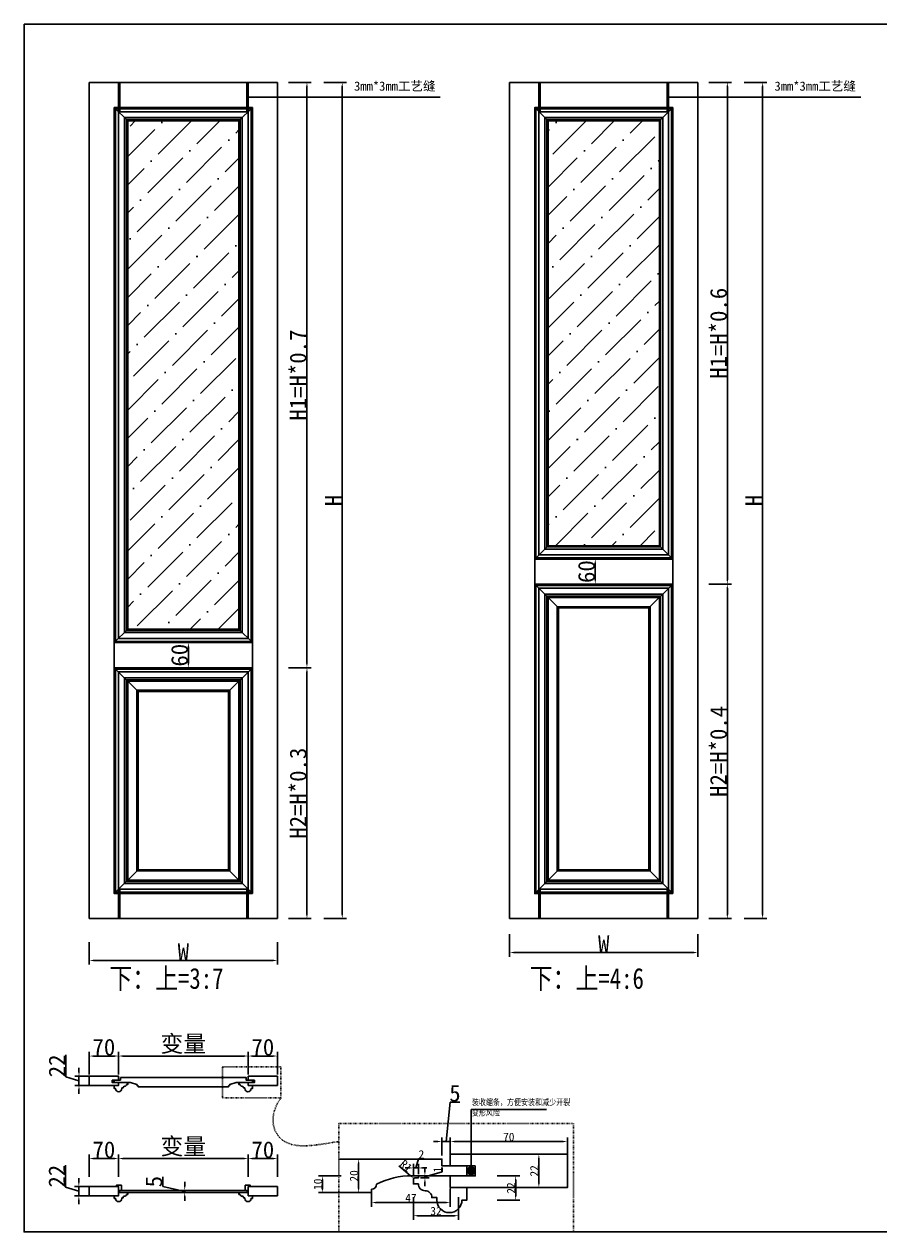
# Model space of a CAD drawing. Header units: millimetres. Extents: x 85186 to 129000, y -77269 to -36327.
# Drawn here: x 104678 to 106724, y -49112 to -46224 of the extents above; entities that cross this region are included whole.
import ezdxf

# ---------------------------------------------------------------- set-up
doc = ezdxf.new("R2010")
doc.units = ezdxf.units.MM
doc.linetypes.add('100', pattern=[30, 12, -18])
doc.styles.add('KLF-1_宋体', font='SimSun.ttf')
doc.styles.get("Standard").update_dxf_attribs({"font": 'SimSun.ttf'})
doc.styles.add('ZB_宋体', font='SimSun.ttf')
doc.styles.add('宋体', font='SimSun.ttf', dxfattribs={"width": 0.8})
doc.dimstyles.new('客来福标注小', dxfattribs={"dimscale": 20, "dimtxt": 2, "dimasz": 0.5, "dimexe": 0.5, "dimexo": 0, "dimgap": 0.05, "dimtad": 1, "dimdec": 0, "dimzin": 0, "dimdsep": 46, "dimtxsty": 'Standard', "dimcen": 0, "dimclrd": 256, "dimclre": 256, "dimclrt": 256, "dimadec": 0, "dimazin": 0, "dimtfac": 1, "dimtdec": 0, "dimtofl": 0, "dimtmove": 1, "dimatfit": 3, "dimfxl": 2.2, "dimfxlon": 1, "dimtolj": 1, "dimtzin": 0, "dimarcsym": 0})
pattern_1 = [(45, (16456.33, -76683.467), (25.25697, 92.608891), [119.0625, -23.8125, 0, -23.8125])]

# ---------------------------------------------------------------- blocks, each defined once
blk = doc.blocks.new('*D1245')
at = {"lineweight": -2, "transparency": 16777216}
for p, q in [((105394.7, -46363.2), (105448.7, -46363.2)), ((105438.7, -46373.2), (105438.7, -48353.2)), ((105394.7, -48363.2), (105448.7, -48363.2))]:
    blk.add_line(p, q, dxfattribs=at)
at = {"transparency": 16777216}
for points in [[(105437.1, -46373.2), (105440.4, -46373.2), (105438.7, -46363.2)], [(105437.1, -48353.2), (105440.4, -48353.2), (105438.7, -48363.2)]]:
    blk.add_solid(points, dxfattribs=at)
at = {"layer": 'Defpoints', "color": 0, "transparency": 16777216}
for p in [(105328.2, -46363.2), (105328.2, -48363.2), (105438.7, -48363.2)]:
    blk.add_point(p, dxfattribs=at)
at = {"transparency": 16777216, "insert": (105417.7, -47363.2), "char_height": 40, "attachment_point": 5, "rotation": 90, "style": 'ZB_宋体'}
blk.add_mtext('\\A1;H', dxfattribs=at)
blk = doc.blocks.new('*D1246')
at = {"lineweight": -2, "transparency": 16777216}
for p, q in [((105310.4, -47763.2), (105364.4, -47763.2)), ((105354.4, -47773.2), (105354.4, -48353.2)), ((105310.4, -48363.2), (105364.4, -48363.2))]:
    blk.add_line(p, q, dxfattribs=at)
at = {"transparency": 16777216}
for points in [[(105352.7, -47773.2), (105356, -47773.2), (105354.4, -47763.2)], [(105352.7, -48353.2), (105356, -48353.2), (105354.4, -48363.2)]]:
    blk.add_solid(points, dxfattribs=at)
at = {"layer": 'Defpoints', "color": 0, "transparency": 16777216}
for p in [(105223.9, -47763.2), (105283.9, -48363.2), (105354.4, -48363.2)]:
    blk.add_point(p, dxfattribs=at)
at = {"transparency": 16777216, "insert": (105333.4, -48063.2), "char_height": 40, "attachment_point": 5, "rotation": 90, "style": 'ZB_宋体'}
blk.add_mtext('\\A1;H2=H*0.3', dxfattribs=at)
blk = doc.blocks.new('*D1734')
at = {"lineweight": -2, "transparency": 16777216}
for p, q in [((105310.4, -46363.2), (105364.4, -46363.2)), ((105354.4, -47753.2), (105354.4, -46373.2)), ((105310.4, -47763.2), (105364.4, -47763.2))]:
    blk.add_line(p, q, dxfattribs=at)
at = {"transparency": 16777216}
for points in [[(105352.7, -46373.2), (105356, -46373.2), (105354.4, -46363.2)], [(105352.7, -47753.2), (105356, -47753.2), (105354.4, -47763.2)]]:
    blk.add_solid(points, dxfattribs=at)
at = {"layer": 'Defpoints', "color": 0, "transparency": 16777216}
for p in [(105223.9, -46363.2), (105354.4, -46363.2), (105223.9, -47763.2)]:
    blk.add_point(p, dxfattribs=at)
at = {"transparency": 16777216, "insert": (105333.4, -47063.2), "char_height": 40, "attachment_point": 5, "rotation": 90, "style": 'ZB_宋体'}
blk.add_mtext('\\A1;H1=H*0.7', dxfattribs=at)
blk = doc.blocks.new('*D1735')
at = {"lineweight": -2, "transparency": 16777216}
for p, q in [((104833.9, -48419.3), (104833.9, -48473.3)), ((105283.9, -48419.3), (105283.9, -48473.3)), ((104843.9, -48463.3), (105273.9, -48463.3))]:
    blk.add_line(p, q, dxfattribs=at)
at = {"transparency": 16777216}
for points in [[(104843.9, -48461.6), (104843.9, -48465), (104833.9, -48463.3)], [(105273.9, -48461.6), (105273.9, -48465), (105283.9, -48463.3)]]:
    blk.add_solid(points, dxfattribs=at)
at = {"layer": 'Defpoints', "color": 0, "transparency": 16777216}
for p in [(104833.9, -48300.9), (105283.9, -48300.9), (105283.9, -48463.3)]:
    blk.add_point(p, dxfattribs=at)
at = {"transparency": 16777216, "insert": (105058.9, -48442.3), "char_height": 40, "attachment_point": 5}
blk.add_mtext('\\A1;W', dxfattribs=at)
blk = doc.blocks.new('*D1257')
at = {"lineweight": -2, "transparency": 16777216}
for p, q in [((106399.7, -46363.2), (106453.7, -46363.2)), ((106443.7, -46373.2), (106443.7, -48353.2)), ((106399.7, -48363.2), (106453.7, -48363.2))]:
    blk.add_line(p, q, dxfattribs=at)
at = {"transparency": 16777216}
for points in [[(106442.1, -46373.2), (106445.4, -46373.2), (106443.7, -46363.2)], [(106442.1, -48353.2), (106445.4, -48353.2), (106443.7, -48363.2)]]:
    blk.add_solid(points, dxfattribs=at)
at = {"layer": 'Defpoints', "color": 0, "transparency": 16777216}
for p in [(106333.2, -46363.2), (106333.2, -48363.2), (106443.7, -48363.2)]:
    blk.add_point(p, dxfattribs=at)
at = {"transparency": 16777216, "insert": (106422.7, -47363.2), "char_height": 40, "attachment_point": 5, "rotation": 90, "style": 'ZB_宋体'}
blk.add_mtext('\\A1;H', dxfattribs=at)
blk = doc.blocks.new('*D1258')
at = {"lineweight": -2, "transparency": 16777216}
for p, q in [((106315.4, -47563.2), (106369.4, -47563.2)), ((106359.4, -47573.2), (106359.4, -48353.2)), ((106315.4, -48363.2), (106369.4, -48363.2))]:
    blk.add_line(p, q, dxfattribs=at)
at = {"transparency": 16777216}
for points in [[(106357.7, -47573.2), (106361, -47573.2), (106359.4, -47563.2)], [(106357.7, -48353.2), (106361, -48353.2), (106359.4, -48363.2)]]:
    blk.add_solid(points, dxfattribs=at)
at = {"layer": 'Defpoints', "color": 0, "transparency": 16777216}
for p in [(106228.9, -47563.2), (106288.9, -48363.2), (106359.4, -48363.2)]:
    blk.add_point(p, dxfattribs=at)
at = {"transparency": 16777216, "insert": (106338.4, -47963.2), "char_height": 40, "attachment_point": 5, "rotation": 90, "style": 'ZB_宋体'}
blk.add_mtext('\\A1;H2=H*0.4', dxfattribs=at)
blk = doc.blocks.new('*D1752')
at = {"lineweight": -2, "transparency": 16777216}
for p, q in [((106315.4, -46363.2), (106369.4, -46363.2)), ((106359.4, -47553.2), (106359.4, -46373.2)), ((106315.4, -47563.2), (106369.4, -47563.2))]:
    blk.add_line(p, q, dxfattribs=at)
at = {"transparency": 16777216}
for points in [[(106357.7, -46373.2), (106361, -46373.2), (106359.4, -46363.2)], [(106357.7, -47553.2), (106361, -47553.2), (106359.4, -47563.2)]]:
    blk.add_solid(points, dxfattribs=at)
at = {"layer": 'Defpoints', "color": 0, "transparency": 16777216}
for p in [(106228.9, -46363.2), (106359.4, -46363.2), (106228.9, -47563.2)]:
    blk.add_point(p, dxfattribs=at)
at = {"transparency": 16777216, "insert": (106338.4, -46963.2), "char_height": 40, "attachment_point": 5, "rotation": 90, "style": 'ZB_宋体'}
blk.add_mtext('\\A1;H1=H*0.6', dxfattribs=at)
blk = doc.blocks.new('*D1753')
at = {"lineweight": -2, "transparency": 16777216}
for p, q in [((105838.9, -48400.4), (105838.9, -48454.4)), ((106288.9, -48400.4), (106288.9, -48454.4)), ((105848.9, -48444.4), (106278.9, -48444.4))]:
    blk.add_line(p, q, dxfattribs=at)
at = {"transparency": 16777216}
for points in [[(105848.9, -48442.7), (105848.9, -48446.1), (105838.9, -48444.4)], [(106278.9, -48442.7), (106278.9, -48446.1), (106288.9, -48444.4)]]:
    blk.add_solid(points, dxfattribs=at)
at = {"layer": 'Defpoints', "color": 0, "transparency": 16777216}
for p in [(105838.9, -48282), (106288.9, -48282), (106288.9, -48444.4)]:
    blk.add_point(p, dxfattribs=at)
at = {"transparency": 16777216, "insert": (106063.9, -48423.4), "char_height": 40, "attachment_point": 5}
blk.add_mtext('\\A1;W', dxfattribs=at)
blk = doc.blocks.new('*D1756')
at = {"lineweight": -2, "transparency": 16777216}
for p, q in [((105114.9, -47703.2), (105060.9, -47703.2)), ((105070.9, -47753.2), (105070.9, -47713.2)), ((105114.9, -47763.2), (105060.9, -47763.2))]:
    blk.add_line(p, q, dxfattribs=at)
at = {"transparency": 16777216}
for points in [[(105069.2, -47713.2), (105072.6, -47713.2), (105070.9, -47703.2)], [(105069.2, -47753.2), (105072.6, -47753.2), (105070.9, -47763.2)]]:
    blk.add_solid(points, dxfattribs=at)
at = {"layer": 'Defpoints', "color": 0, "transparency": 16777216}
for p in [(105070.9, -47703.2), (105223.9, -47703.2), (105223.9, -47763.2)]:
    blk.add_point(p, dxfattribs=at)
at = {"transparency": 16777216, "insert": (105049.9, -47733.2), "char_height": 40, "attachment_point": 5, "rotation": 90, "style": 'ZB_宋体'}
blk.add_mtext('\\A1;60', dxfattribs=at)
blk = doc.blocks.new('*D1757')
at = {"lineweight": -2, "transparency": 16777216}
for p, q in [((106082.8, -47503.2), (106033.7, -47503.2)), ((106043.7, -47513.2), (106043.7, -47553.2)), ((106082.8, -47563.2), (106033.7, -47563.2))]:
    blk.add_line(p, q, dxfattribs=at)
at = {"transparency": 16777216}
for points in [[(106042, -47513.2), (106045.3, -47513.2), (106043.7, -47503.2)], [(106042, -47553.2), (106045.3, -47553.2), (106043.7, -47563.2)]]:
    blk.add_solid(points, dxfattribs=at)
at = {"layer": 'Defpoints', "color": 0, "transparency": 16777216}
for p in [(106082.8, -47503.2), (106043.7, -47563.2), (106082.8, -47563.2)]:
    blk.add_point(p, dxfattribs=at)
at = {"transparency": 16777216, "insert": (106022.7, -47533.2), "char_height": 40, "attachment_point": 5, "rotation": 90, "style": 'ZB_宋体'}
blk.add_mtext('\\A1;60', dxfattribs=at)
blk = doc.blocks.new('*D1796')
at = {"lineweight": -2, "transparency": 16777216}
for p, q in [((104833.9, -48736), (104833.9, -48682)), ((104843.9, -48692), (104893.9, -48692)), ((104903.9, -48736), (104903.9, -48682))]:
    blk.add_line(p, q, dxfattribs=at)
at = {"transparency": 16777216}
for points in [[(104843.9, -48690.3), (104843.9, -48693.6), (104833.9, -48692)], [(104893.9, -48690.3), (104893.9, -48693.6), (104903.9, -48692)]]:
    blk.add_solid(points, dxfattribs=at)
at = {"layer": 'Defpoints', "color": 0, "transparency": 16777216}
for p in [(104903.9, -48692), (104833.9, -48740.3), (104903.9, -48740.3)]:
    blk.add_point(p, dxfattribs=at)
at = {"transparency": 16777216, "insert": (104868.9, -48671), "char_height": 40, "attachment_point": 5, "style": 'KLF-1_宋体'}
blk.add_mtext('\\A1;70', dxfattribs=at)
blk = doc.blocks.new('*D1797')
at = {"lineweight": -2, "transparency": 16777216}
for p, q in [((104903.9, -48736), (104903.9, -48682)), ((104913.9, -48692), (105203.9, -48692)), ((105213.9, -48736), (105213.9, -48682))]:
    blk.add_line(p, q, dxfattribs=at)
at = {"transparency": 16777216}
for points in [[(104913.9, -48690.3), (104913.9, -48693.6), (104903.9, -48692)], [(105203.9, -48690.3), (105203.9, -48693.6), (105213.9, -48692)]]:
    blk.add_solid(points, dxfattribs=at)
at = {"layer": 'Defpoints', "color": 0, "transparency": 16777216}
for p in [(105213.9, -48692), (104903.9, -48740.3), (105213.9, -48740.3)]:
    blk.add_point(p, dxfattribs=at)
at = {"transparency": 16777216, "insert": (105058.9, -48664.7), "char_height": 40, "attachment_point": 5, "style": 'KLF-1_宋体'}
blk.add_mtext('\\A1;变量', dxfattribs=at)
blk = doc.blocks.new('*D1798')
at = {"lineweight": -2, "transparency": 16777216}
for p, q in [((105213.9, -48736), (105213.9, -48682)), ((105223.9, -48692), (105273.9, -48692)), ((105283.9, -48736), (105283.9, -48682))]:
    blk.add_line(p, q, dxfattribs=at)
at = {"transparency": 16777216}
for points in [[(105223.9, -48690.3), (105223.9, -48693.6), (105213.9, -48692)], [(105273.9, -48690.3), (105273.9, -48693.6), (105283.9, -48692)]]:
    blk.add_solid(points, dxfattribs=at)
at = {"layer": 'Defpoints', "color": 0, "transparency": 16777216}
for p in [(105283.9, -48692), (105213.9, -48740.3), (105283.9, -48740.3)]:
    blk.add_point(p, dxfattribs=at)
at = {"transparency": 16777216, "insert": (105248.9, -48671), "char_height": 40, "attachment_point": 5, "style": 'KLF-1_宋体'}
blk.add_mtext('\\A1;70', dxfattribs=at)
blk = doc.blocks.new('*D1799')
at = {"lineweight": -2, "transparency": 16777216}
for p, q in [((104777.9, -48741.8), (104777.9, -48689.1)), ((104809.4, -48730.3), (104809.4, -48720.3)), ((104809.4, -48751.3), (104777.9, -48741.8)), ((104850.9, -48740.3), (104799.4, -48740.3)), ((104809.4, -48740.3), (104809.4, -48762.3)), ((104850.9, -48762.3), (104799.4, -48762.3)), ((104809.4, -48772.3), (104809.4, -48782.3))]:
    blk.add_line(p, q, dxfattribs=at)
at = {"transparency": 16777216}
for points in [[(104807.7, -48730.3), (104811.1, -48730.3), (104809.4, -48740.3)], [(104807.7, -48772.3), (104811.1, -48772.3), (104809.4, -48762.3)]]:
    blk.add_solid(points, dxfattribs=at)
at = {"layer": 'Defpoints', "color": 0, "transparency": 16777216}
for p in [(104850.9, -48740.3), (104809.4, -48762.3), (104850.9, -48762.3)]:
    blk.add_point(p, dxfattribs=at)
at = {"transparency": 16777216, "insert": (104756.9, -48715.5), "char_height": 40, "attachment_point": 5, "rotation": 90, "style": 'KLF-1_宋体'}
blk.add_mtext('\\A1;22', dxfattribs=at)
blk = doc.blocks.new('*D1800')
at = {"lineweight": -2, "transparency": 16777216}
for p, q in [((104833.9, -48981.2), (104833.9, -48927.2)), ((104903.9, -48981.2), (104903.9, -48927.2)), ((104843.9, -48937.2), (104893.9, -48937.2))]:
    blk.add_line(p, q, dxfattribs=at)
at = {"transparency": 16777216}
for points in [[(104843.9, -48935.6), (104843.9, -48938.9), (104833.9, -48937.2)], [(104893.9, -48935.6), (104893.9, -48938.9), (104903.9, -48937.2)]]:
    blk.add_solid(points, dxfattribs=at)
at = {"layer": 'Defpoints', "color": 0, "transparency": 16777216}
for p in [(104903.9, -48937.2), (104833.9, -49004.2), (104903.9, -49004.2)]:
    blk.add_point(p, dxfattribs=at)
at = {"transparency": 16777216, "insert": (104868.9, -48916.2), "char_height": 40, "attachment_point": 5, "style": 'KLF-1_宋体'}
blk.add_mtext('\\A1;70', dxfattribs=at)
blk = doc.blocks.new('*D1801')
at = {"lineweight": -2, "transparency": 16777216}
for p, q in [((104903.9, -48981.2), (104903.9, -48927.2)), ((105213.9, -48981.2), (105213.9, -48927.2)), ((104913.9, -48937.2), (105203.9, -48937.2))]:
    blk.add_line(p, q, dxfattribs=at)
at = {"transparency": 16777216}
for points in [[(104913.9, -48935.6), (104913.9, -48938.9), (104903.9, -48937.2)], [(105203.9, -48935.6), (105203.9, -48938.9), (105213.9, -48937.2)]]:
    blk.add_solid(points, dxfattribs=at)
at = {"layer": 'Defpoints', "color": 0, "transparency": 16777216}
for p in [(105213.9, -48937.2), (104903.9, -49004.2), (105213.9, -49013.2)]:
    blk.add_point(p, dxfattribs=at)
at = {"transparency": 16777216, "insert": (105058.9, -48910), "char_height": 40, "attachment_point": 5, "style": 'KLF-1_宋体'}
blk.add_mtext('\\A1;变量', dxfattribs=at)
blk = doc.blocks.new('*D1802')
at = {"lineweight": -2, "transparency": 16777216}
for p, q in [((105213.9, -48981.2), (105213.9, -48927.2)), ((105283.9, -48981.2), (105283.9, -48927.2)), ((105223.9, -48937.2), (105273.9, -48937.2))]:
    blk.add_line(p, q, dxfattribs=at)
at = {"transparency": 16777216}
for points in [[(105223.9, -48935.6), (105223.9, -48938.9), (105213.9, -48937.2)], [(105273.9, -48935.6), (105273.9, -48938.9), (105283.9, -48937.2)]]:
    blk.add_solid(points, dxfattribs=at)
at = {"layer": 'Defpoints', "color": 0, "transparency": 16777216}
for p in [(105283.9, -48937.2), (105213.9, -49013.2), (105283.9, -49004.2)]:
    blk.add_point(p, dxfattribs=at)
at = {"transparency": 16777216, "insert": (105248.9, -48916.2), "char_height": 40, "attachment_point": 5, "style": 'KLF-1_宋体'}
blk.add_mtext('\\A1;70', dxfattribs=at)
blk = doc.blocks.new('*D1803')
at = {"lineweight": -2, "transparency": 16777216}
for p, q in [((105009.6, -49004.2), (105009.6, -48980.6)), ((105062.1, -49015.7), (105009.6, -49004.2)), ((105106.1, -49013.2), (105052.1, -49013.2)), ((105106.1, -49018.2), (105052.1, -49018.2)), ((105062.1, -49003.2), (105062.1, -48993.2)), ((105062.1, -49018.2), (105062.1, -49013.2)), ((105062.1, -49028.2), (105062.1, -49038.2))]:
    blk.add_line(p, q, dxfattribs=at)
at = {"transparency": 16777216}
for points in [[(105060.5, -49003.2), (105063.8, -49003.2), (105062.1, -49013.2)], [(105060.5, -49028.2), (105063.8, -49028.2), (105062.1, -49018.2)]]:
    blk.add_solid(points, dxfattribs=at)
at = {"layer": 'Defpoints', "color": 0, "transparency": 16777216}
for p in [(105062.1, -49013.2), (105111.7, -49013.2), (105111.7, -49018.2)]:
    blk.add_point(p, dxfattribs=at)
at = {"transparency": 16777216, "insert": (104988.6, -48992.4), "char_height": 40, "attachment_point": 5, "rotation": 90}
blk.add_mtext('\\A1;5', dxfattribs=at)
blk = doc.blocks.new('*D1804')
at = {"lineweight": -2, "transparency": 16777216}
for p, q in [((104777.5, -49005.7), (104777.5, -48953)), ((104809, -48994.2), (104809, -48984.2)), ((104809, -49015.2), (104777.5, -49005.7)), ((104849.4, -49004.2), (104799, -49004.2)), ((104809, -49026.2), (104809, -49004.2)), ((104849.4, -49026.2), (104799, -49026.2)), ((104809, -49036.2), (104809, -49046.2))]:
    blk.add_line(p, q, dxfattribs=at)
at = {"transparency": 16777216}
for points in [[(104807.4, -48994.2), (104810.7, -48994.2), (104809, -49004.2)], [(104807.4, -49036.2), (104810.7, -49036.2), (104809, -49026.2)]]:
    blk.add_solid(points, dxfattribs=at)
at = {"layer": 'Defpoints', "color": 0, "transparency": 16777216}
for p in [(104809, -49004.2), (104849.4, -49004.2), (104849.4, -49026.2)]:
    blk.add_point(p, dxfattribs=at)
at = {"transparency": 16777216, "insert": (104756.5, -48979.4), "char_height": 40, "attachment_point": 5, "rotation": 90, "style": 'KLF-1_宋体'}
blk.add_mtext('\\A1;22', dxfattribs=at)
blk = doc.blocks.new('*D1953')
at = {"lineweight": -2, "transparency": 16777216}
for p, q in [((105809.4, -48978.6), (105863.4, -48978.6)), ((105853.4, -48988.6), (105853.4, -49026.6)), ((105809.4, -49036.6), (105863.4, -49036.6))]:
    blk.add_line(p, q, dxfattribs=at)
at = {"transparency": 16777216}
for points in [[(105851.7, -48988.6), (105855, -48988.6), (105853.4, -48978.6)], [(105851.7, -49026.6), (105855, -49026.6), (105853.4, -49036.6)]]:
    blk.add_solid(points, dxfattribs=at)
at = {"layer": 'Defpoints', "color": 0, "transparency": 16777216}
for p in [(105681.9, -48978.6), (105730.9, -49036.6), (105853.4, -49036.6)]:
    blk.add_point(p, dxfattribs=at)
at = {"transparency": 16777216, "insert": (105842.4, -49007.6), "char_height": 40, "attachment_point": 5, "rotation": 90, "style": 'KLF-1_宋体'}
blk.add_mtext('\\A1;{\\H0.5x;22}', dxfattribs=at)
blk = doc.blocks.new('*D1954')
at = {"lineweight": -2, "transparency": 16777216}
for p, q in [((105608.9, -49029.9), (105608.9, -49083.9)), ((105716.9, -49029.9), (105716.9, -49083.9)), ((105706.9, -49073.9), (105618.9, -49073.9))]:
    blk.add_line(p, q, dxfattribs=at)
at = {"transparency": 16777216}
for points in [[(105618.9, -49072.2), (105618.9, -49075.5), (105608.9, -49073.9)], [(105706.9, -49072.2), (105706.9, -49075.5), (105716.9, -49073.9)]]:
    blk.add_solid(points, dxfattribs=at)
at = {"layer": 'Defpoints', "color": 0, "transparency": 16777216}
for p in [(105608.9, -48992.1), (105716.9, -49006.6), (105608.9, -49073.9)]:
    blk.add_point(p, dxfattribs=at)
at = {"transparency": 16777216, "insert": (105662.9, -49062.9), "char_height": 40, "attachment_point": 5, "style": 'KLF-1_宋体'}
blk.add_mtext('\\A1;{\\H0.5x;32}', dxfattribs=at)
blk = doc.blocks.new('*D1627')
at = {"lineweight": -2, "transparency": 16777216}
for p, q in [((105686.9, -48896.5), (105696.4, -48801.9)), ((105696.4, -48801.9), (105720, -48801.9)), ((105666.9, -48896.5), (105656.9, -48896.5)), ((105676.9, -48930.2), (105676.9, -48886.5)), ((105676.9, -48896.5), (105696.9, -48896.5)), ((105696.9, -48932.2), (105696.9, -48886.5)), ((105706.9, -48896.5), (105716.9, -48896.5))]:
    blk.add_line(p, q, dxfattribs=at)
at = {"transparency": 16777216}
for points in [[(105666.9, -48894.8), (105666.9, -48898.1), (105676.9, -48896.5)], [(105706.9, -48894.8), (105706.9, -48898.1), (105696.9, -48896.5)]]:
    blk.add_solid(points, dxfattribs=at)
at = {"layer": 'Defpoints', "color": 0, "transparency": 16777216}
for p in [(105696.9, -48896.5), (105676.9, -48930.2), (105696.9, -48932.2)]:
    blk.add_point(p, dxfattribs=at)
at = {"transparency": 16777216, "insert": (105708.2, -48780.9), "char_height": 40, "attachment_point": 5, "style": 'KLF-1_宋体'}
blk.add_mtext('\\A1;5', dxfattribs=at)
blk = doc.blocks.new('*D1955')
at = {"lineweight": -2, "transparency": 16777216}
for p, q in [((105481.5, -48938.6), (105468, -48938.6)), ((105478, -49008.6), (105478, -48948.6)), ((105481.5, -49018.6), (105468, -49018.6))]:
    blk.add_line(p, q, dxfattribs=at)
at = {"transparency": 16777216}
for points in [[(105476.3, -48948.6), (105479.6, -48948.6), (105478, -48938.6)], [(105476.3, -49008.6), (105479.6, -49008.6), (105478, -49018.6)]]:
    blk.add_solid(points, dxfattribs=at)
at = {"layer": 'Defpoints', "color": 0, "transparency": 16777216}
for p in [(105478, -48938.6), (105481.5, -48938.6), (105481.5, -49018.6)]:
    blk.add_point(p, dxfattribs=at)
at = {"transparency": 16777216, "insert": (105467, -48978.6), "char_height": 40, "attachment_point": 5, "rotation": 90, "style": 'KLF-1_宋体'}
blk.add_mtext('\\A1;{\\H0.5x;20}', dxfattribs=at)
blk = doc.blocks.new('*D1956')
at = {"lineweight": -2, "transparency": 16777216}
for p, q in [((105883.4, -48926.6), (105918.8, -48926.6)), ((105908.8, -48936.6), (105908.8, -48996.6)), ((105883.4, -49006.6), (105918.8, -49006.6))]:
    blk.add_line(p, q, dxfattribs=at)
at = {"transparency": 16777216}
for points in [[(105907.2, -48936.6), (105910.5, -48936.6), (105908.8, -48926.6)], [(105907.2, -48996.6), (105910.5, -48996.6), (105908.8, -49006.6)]]:
    blk.add_solid(points, dxfattribs=at)
at = {"layer": 'Defpoints', "color": 0, "transparency": 16777216}
for p in [(105883.4, -48926.6), (105883.4, -49006.6), (105908.8, -49006.6)]:
    blk.add_point(p, dxfattribs=at)
at = {"transparency": 16777216, "insert": (105897.8, -48966.6), "char_height": 40, "attachment_point": 5, "rotation": 90, "style": 'ZB_宋体'}
blk.add_mtext('\\A1;{\\H0.5x;22}', dxfattribs=at)
blk = doc.blocks.new('*D1957')
at = {"lineweight": -2, "transparency": 16777216}
for p, q in [((105696.9, -48932.2), (105696.9, -48886.5)), ((105706.9, -48896.5), (105966.9, -48896.5)), ((105976.9, -48932.2), (105976.9, -48886.5))]:
    blk.add_line(p, q, dxfattribs=at)
at = {"transparency": 16777216}
for points in [[(105706.9, -48894.8), (105706.9, -48898.1), (105696.9, -48896.5)], [(105966.9, -48894.8), (105966.9, -48898.1), (105976.9, -48896.5)]]:
    blk.add_solid(points, dxfattribs=at)
at = {"layer": 'Defpoints', "color": 0, "transparency": 16777216}
for p in [(105976.9, -48896.5), (105696.9, -48932.2), (105976.9, -48932.2)]:
    blk.add_point(p, dxfattribs=at)
at = {"transparency": 16777216, "insert": (105836.9, -48885.5), "char_height": 40, "attachment_point": 5, "style": 'KLF-1_宋体'}
blk.add_mtext('\\A1;{\\H0.5x;70}', dxfattribs=at)
blk = doc.blocks.new('*D1628')
at = {"lineweight": -2, "transparency": 16777216}
for p, q in [((105508.9, -49016.9), (105508.9, -49052.5)), ((105696.9, -49008.9), (105696.9, -49052.5)), ((105518.9, -49042.5), (105686.9, -49042.5))]:
    blk.add_line(p, q, dxfattribs=at)
at = {"transparency": 16777216}
for points in [[(105518.9, -49040.8), (105518.9, -49044.1), (105508.9, -49042.5)], [(105686.9, -49040.8), (105686.9, -49044.1), (105696.9, -49042.5)]]:
    blk.add_solid(points, dxfattribs=at)
at = {"layer": 'Defpoints', "color": 0, "transparency": 16777216}
for p in [(105508.9, -49016.9), (105696.9, -49008.9), (105696.9, -49042.5)]:
    blk.add_point(p, dxfattribs=at)
at = {"transparency": 16777216, "insert": (105602.9, -49031.5), "char_height": 40, "attachment_point": 5, "style": 'KLF-1_宋体'}
blk.add_mtext('\\A1;{\\H0.5x;47}', dxfattribs=at)
blk = doc.blocks.new('*D1958')
at = {"lineweight": -2, "transparency": 16777216}
for p, q in [((105435.8, -48978.6), (105381.8, -48978.6)), ((105391.8, -48988.6), (105391.8, -49008.6)), ((105435.8, -49018.6), (105381.8, -49018.6))]:
    blk.add_line(p, q, dxfattribs=at)
at = {"transparency": 16777216}
for points in [[(105390.2, -48988.6), (105393.5, -48988.6), (105391.8, -48978.6)], [(105390.2, -49008.6), (105393.5, -49008.6), (105391.8, -49018.6)]]:
    blk.add_solid(points, dxfattribs=at)
at = {"layer": 'Defpoints', "color": 0, "transparency": 16777216}
for p in [(105620.9, -48978.6), (105391.8, -49018.6), (105495, -49018.6)]:
    blk.add_point(p, dxfattribs=at)
at = {"transparency": 16777216, "insert": (105380.8, -48998.6), "char_height": 40, "attachment_point": 5, "rotation": 90, "style": 'KLF-1_宋体'}
blk.add_mtext('\\A1;{\\H0.5x;10}', dxfattribs=at)
blk = doc.blocks.new('*D1629')
at = {"lineweight": -2, "transparency": 16777216}
blk.add_line((105573.9, -48954.3), (105602, -48978.1), dxfattribs=at)
at = {"transparency": 16777216}
blk.add_solid([(105603.1, -48976.8), (105600.9, -48979.4), (105609.6, -48984.6)], dxfattribs=at)
at = {"layer": 'Defpoints', "color": 0, "transparency": 16777216}
for p in [(105609.6, -48984.6), (105611.9, -48986.5)]:
    blk.add_point(p, dxfattribs=at)
at = {"transparency": 16777216, "insert": (105591.2, -48954.6), "char_height": 40, "attachment_point": 5, "rotation": 319.7282, "style": 'ZB_宋体'}
blk.add_mtext('\\A1;{\\H0.5x;R1}', dxfattribs=at)
blk = doc.blocks.new('*D1630')
at = {"lineweight": -2, "transparency": 16777216}
for p, q in [((105598.9, -48959.6), (105588.9, -48959.6)), ((105608.9, -48979), (105608.9, -48949.6)), ((105608.9, -48959.6), (105620.9, -48959.6)), ((105614.9, -48959.6), (105621.4, -48938.1)), ((105620.9, -48974.2), (105620.9, -48949.6)), ((105621.4, -48938.1), (105634.4, -48938.1)), ((105630.9, -48959.6), (105640.9, -48959.6))]:
    blk.add_line(p, q, dxfattribs=at)
at = {"transparency": 16777216}
for points in [[(105598.9, -48958), (105598.9, -48961.3), (105608.9, -48959.6)], [(105630.9, -48958), (105630.9, -48961.3), (105620.9, -48959.6)]]:
    blk.add_solid(points, dxfattribs=at)
at = {"layer": 'Defpoints', "color": 0, "transparency": 16777216}
for p in [(105620.9, -48959.6), (105608.9, -48979), (105620.9, -48974.2)]:
    blk.add_point(p, dxfattribs=at)
at = {"transparency": 16777216, "insert": (105627.9, -48927.1), "char_height": 40, "attachment_point": 5, "style": 'KLF-1_宋体'}
blk.add_mtext('\\A1;{\\H0.5x;2}', dxfattribs=at)
blk = doc.blocks.new('*D1631')
at = {"lineweight": -2, "transparency": 16777216}
for p, q in [((105636.4, -48968.6), (105636.4, -48958.6)), ((105677.9, -48968.6), (105677.9, -48958.4)), ((105626.1, -48978.6), (105646.4, -48978.6)), ((105626.1, -48983.5), (105646.4, -48983.5)), ((105636.4, -48981), (105677.9, -48968.6)), ((105636.4, -48983.5), (105636.4, -48978.6)), ((105636.4, -48993.5), (105636.4, -49003.5))]:
    blk.add_line(p, q, dxfattribs=at)
at = {"transparency": 16777216}
for points in [[(105634.7, -48968.6), (105638.1, -48968.6), (105636.4, -48978.6)], [(105634.7, -48993.5), (105638.1, -48993.5), (105636.4, -48983.5)]]:
    blk.add_solid(points, dxfattribs=at)
at = {"layer": 'Defpoints', "color": 0, "transparency": 16777216}
for p in [(105626.1, -48978.6), (105626.1, -48983.5), (105636.4, -48978.6)]:
    blk.add_point(p, dxfattribs=at)
at = {"transparency": 16777216, "insert": (105666.9, -48963.5), "char_height": 40, "attachment_point": 5, "rotation": 90, "style": 'KLF-1_宋体'}
blk.add_mtext('\\A1;{\\H0.5x;1}', dxfattribs=at)

msp = doc.modelspace()

# ---------------------------------------------------------------- hatches: boundary and pattern name
h = msp.add_hatch()
h.set_pattern_fill('ANSI36', color=4, scale=15)
h.set_pattern_definition(pattern_1)
h.paths.add_polyline_path([(105191.855, -47671.197), (105191.855, -46455.197), (104925.855, -46455.197), (104925.855, -47671.197)])
h = msp.add_hatch()
h.set_pattern_fill('ANSI36', color=4, scale=15)
h.set_pattern_definition(pattern_1)
h.paths.add_polyline_path([(106196.854, -47471.197), (106196.854, -46455.197), (105930.854, -46455.197), (105930.854, -47471.197)])
h = msp.add_hatch(color=256)
edge = h.paths.add_edge_path()
edge.add_ellipse((104891.355, -48752.273), major_axis=(-2.5, 0), ratio=0.54947899, start_angle=0, end_angle=360)
h = msp.add_hatch(color=256)
edge = h.paths.add_edge_path()
edge.add_ellipse((105226.355, -48752.273), major_axis=(2.5, 0), ratio=0.54947899, start_angle=0, end_angle=360, ccw=False)
h = msp.add_hatch(color=256)
edge = h.paths.add_edge_path()
edge.add_ellipse((105746.905, -48966.573), major_axis=(10, 0), ratio=0.86945086, start_angle=0, end_angle=360, ccw=False)

# ---------------------------------------------------------------- linework, layer by layer
at = {"color": 0}
for p, q in [((107695.432, -46223.772), (104678.333, -46223.772)), ((104678.333, -46223.772), (107695.432, -46223.772)), ((107695.432, -46223.772), (104678.333, -46223.772))]:
    msp.add_line(p, q, dxfattribs=at)
for p, q in [((105988.216, -46223.772), (105193.435, -46223.772)), ((106319.679, -46223.772), (105988.216, -46223.772)), ((105988.216, -46223.772), (107133.348, -46223.772)), ((107133.348, -46223.772), (106319.679, -46223.772)), ((105283.855, -46363.197), (104833.855, -46363.197)), ((104833.855, -46363.197), (104833.855, -47703.197)), ((104903.855, -46433.197), (104903.855, -46363.197)), ((104906.855, -46433.197), (104906.855, -46363.197)), ((105210.855, -46433.197), (105210.855, -46363.197)), ((105213.855, -46433.197), (105213.855, -46363.197)), ((105283.855, -47703.197), (105283.855, -46363.197)), ((106288.854, -46363.197), (105838.854, -46363.197)), ((105838.854, -46363.197), (105838.854, -47503.197)), ((105908.854, -46433.197), (105908.854, -46363.197)), ((105911.854, -46433.197), (105911.854, -46363.197)), ((106215.854, -46433.197), (106215.854, -46363.197)), ((106218.854, -46433.197), (106218.854, -46363.197)), ((106288.854, -47503.197), (106288.854, -46363.197)), ((104925.855, -46455.197), (104893.855, -46423.197)), ((105191.855, -46455.197), (105223.855, -46423.197)), ((105930.854, -46455.197), (105898.854, -46423.197)), ((106196.854, -46455.197), (106228.854, -46423.197)), ((105930.854, -47471.197), (105898.854, -47503.197)), ((106196.854, -47471.197), (106228.854, -47503.197)), ((105838.854, -47503.197), (105838.854, -48363.197)), ((105898.854, -47573.197), (105898.854, -47493.197)), ((105908.854, -47493.197), (105908.854, -47493.197)), ((105911.854, -47493.197), (105911.854, -47493.197)), ((106215.854, -47493.197), (106215.854, -47493.197)), ((106218.854, -47493.197), (106218.854, -47493.197)), ((106228.854, -47573.197), (106228.854, -47493.197)), ((106288.854, -48363.197), (106288.854, -47503.197)), ((105955.854, -47620.197), (105898.854, -47563.197)), ((106171.854, -47620.197), (106228.854, -47563.197)), ((104925.855, -47671.197), (104893.855, -47703.197)), ((105191.855, -47671.197), (105223.855, -47703.197)), ((104833.855, -47703.197), (104833.855, -48363.197)), ((104893.855, -47773.197), (104893.855, -47693.197)), ((104903.855, -47693.197), (104903.855, -47693.197)), ((104906.855, -47693.197), (104906.855, -47693.197)), ((105210.855, -47693.197), (105210.855, -47693.197)), ((105213.855, -47693.197), (105213.855, -47693.197)), ((105223.855, -47773.197), (105223.855, -47693.197)), ((105283.855, -48363.197), (105283.855, -47703.197)), ((104950.855, -47820.197), (104893.855, -47763.197)), ((105166.855, -47820.197), (105223.855, -47763.197)), ((104950.855, -48246.197), (104893.855, -48303.197)), ((105166.855, -48246.197), (105223.855, -48303.197)), ((105955.854, -48246.197), (105898.854, -48303.197)), ((106171.854, -48246.197), (106228.854, -48303.197)), ((104903.855, -48293.197), (104903.855, -48363.197)), ((104906.855, -48293.197), (104906.855, -48363.197)), ((105210.855, -48293.197), (105210.855, -48363.197)), ((105213.855, -48293.197), (105213.855, -48363.197)), ((105908.854, -48293.197), (105908.854, -48363.197)), ((105911.854, -48293.197), (105911.854, -48363.197)), ((106215.854, -48293.197), (106215.854, -48363.197)), ((106218.854, -48293.197), (106218.854, -48363.197)), ((104833.855, -48363.197), (105283.855, -48363.197)), ((105838.854, -48363.197), (106288.854, -48363.197)), ((104908.855, -48749.273), (104908.855, -48743.273)), ((104906.355, -49018.196), (104906.355, -49013.196)), ((105211.355, -49018.196), (105211.355, -49013.196)), ((104678.333, -49112.466), (107695.432, -49112.466))]:
    msp.add_line(p, q)
at = {"color": 4}
for p, q in [((105213.855, -49013.196), (104906.355, -49013.196)), ((105213.855, -49018.196), (104906.355, -49018.196))]:
    msp.add_line(p, q, dxfattribs=at)
at = {"color": 0}
msp.add_lwpolyline([(104678.333, -46223.772), (107695.431, -46223.772), (107695.431, -49112.466), (104678.333, -49112.466)], close=True, dxfattribs=at)
for points in [[(105223.855, -47703.197), (105223.855, -46423.197), (104893.855, -46423.197), (104893.855, -47703.197)], [(105213.855, -47693.197), (105213.855, -46433.197), (104903.855, -46433.197), (104903.855, -47693.197)], [(106228.854, -47503.197), (106228.854, -46423.197), (105898.854, -46423.197), (105898.854, -47503.197)], [(106218.854, -47493.197), (106218.854, -46433.197), (105908.854, -46433.197), (105908.854, -47493.197)], [(105191.855, -47671.197), (105191.855, -46455.197), (104925.855, -46455.197), (104925.855, -47671.197)], [(106196.854, -47471.197), (106196.854, -46455.197), (105930.854, -46455.197), (105930.854, -47471.197)], [(106228.854, -48303.197), (106228.854, -47563.197), (105898.854, -47563.197), (105898.854, -48303.197)], [(106218.854, -48293.197), (106218.854, -47573.197), (105908.854, -47573.197), (105908.854, -48293.197)], [(106196.854, -48271.197), (106196.854, -47595.197), (105930.854, -47595.197), (105930.854, -48271.197)], [(106171.854, -48246.197), (106171.854, -47620.197), (105955.854, -47620.197), (105955.854, -48246.197)], [(105223.855, -48303.197), (105223.855, -47763.197), (104893.855, -47763.197), (104893.855, -48303.197)], [(105213.855, -48293.197), (105213.855, -47773.197), (104903.855, -47773.197), (104903.855, -48293.197)], [(105191.855, -48271.197), (105191.855, -47795.197), (104925.855, -47795.197), (104925.855, -48271.197)], [(105166.855, -48246.197), (105166.855, -47820.197), (104950.855, -47820.197), (104950.855, -48246.197)], [(104888.855, -48749.273), (104903.855, -48749.273), (104903.855, -48740.273), (104833.855, -48740.273), (104833.855, -48762.273), (104903.855, -48762.273), (104903.855, -48755.273), (104888.855, -48755.273)], [(105228.855, -48749.273), (105213.855, -48749.273), (105213.855, -48740.273), (105283.855, -48740.273), (105283.855, -48762.273), (105213.855, -48762.273), (105213.855, -48755.273), (105228.855, -48755.273)], [(105756.905, -48954.573), (105696.905, -48954.573), (105696.905, -48926.573), (105976.905, -48926.573), (105976.905, -49006.573), (105696.905, -49006.573), (105696.905, -48978.573), (105756.905, -48978.573)], [(104903.855, -49014.196), (104903.855, -49014.196), (104903.855, -49004.196), (104833.855, -49004.196), (104833.855, -49026.196), (104903.855, -49026.196), (104903.855, -49019.196), (104903.855, -49019.196)], [(105213.855, -49013.196), (105213.855, -49013.196), (105213.855, -49004.196), (105283.855, -49004.196), (105283.855, -49026.196), (105213.855, -49026.196), (105213.855, -49018.196), (105213.855, -49018.196)]]:
    msp.add_lwpolyline(points, close=True)
at = {"color": 252}
for points in [[(105220.855, -47700.197), (105220.855, -46426.197), (104896.855, -46426.197), (104896.855, -47700.197)], [(105199.855, -47679.197), (105199.855, -46447.197), (104917.855, -46447.197), (104917.855, -47679.197)], [(106225.854, -47500.197), (106225.854, -46426.197), (105901.854, -46426.197), (105901.854, -47500.197)], [(106204.854, -47479.197), (106204.854, -46447.197), (105922.854, -46447.197), (105922.854, -47479.197)], [(105194.855, -47674.197), (105194.855, -46452.197), (104922.855, -46452.197), (104922.855, -47674.197)], [(106199.854, -47474.197), (106199.854, -46452.197), (105927.854, -46452.197), (105927.854, -47474.197)], [(106225.854, -48300.197), (106225.854, -47566.197), (105901.854, -47566.197), (105901.854, -48300.197)], [(106204.854, -48279.197), (106204.854, -47587.197), (105922.854, -47587.197), (105922.854, -48279.197)], [(106199.854, -48274.197), (106199.854, -47592.197), (105927.854, -47592.197), (105927.854, -48274.197)], [(106174.854, -48249.197), (106174.854, -47617.197), (105952.854, -47617.197), (105952.854, -48249.197)], [(105220.855, -48300.197), (105220.855, -47766.197), (104896.855, -47766.197), (104896.855, -48300.197)], [(105199.855, -48279.197), (105199.855, -47787.197), (104917.855, -47787.197), (104917.855, -48279.197)], [(105194.855, -48274.197), (105194.855, -47792.197), (104922.855, -47792.197), (104922.855, -48274.197)], [(105169.855, -48249.197), (105169.855, -47817.197), (104947.855, -47817.197), (104947.855, -48249.197)]]:
    msp.add_lwpolyline(points, close=True, dxfattribs=at)
at = {"color": 0, "linetype": '100', "ltscale": 0.1}
for points in [[(105152.161, -48718.003), (105291.675, -48718.003), (105291.675, -48792.143), (105152.161, -48792.143)], [(105430.819, -48853.106), (105991.354, -48853.106), (105991.354, -49112.466), (105430.819, -49112.466)]]:
    msp.add_lwpolyline(points, close=True, dxfattribs=at)
for points in [[(104908.855, -48743.273), (105208.855, -48743.273), (105208.855, -48749.273), (105223.855, -48749.273), (105223.855, -48755.273), (105191.023, -48755.273, 0.12503523), (105169.855, -48760.273), (105169.855, -48760.273, -0.41421356), (105166.855, -48763.273), (105166.855, -48765.273), (104950.855, -48765.273), (104950.855, -48763.273, -0.41421356), (104947.855, -48760.273), (104947.855, -48760.273, 0.12503523), (104926.688, -48755.273), (104893.855, -48755.273), (104893.855, -48749.273), (104908.855, -48749.273)], [(105430.819, -48938.573), (105676.905, -48938.573), (105676.905, -48954.573), (105736.905, -48954.573), (105736.905, -48978.573), (105605.576, -48978.573, 0.12503523), (105520.905, -48998.573), (105520.905, -48998.573, -0.41421356), (105508.905, -49010.573), (105508.905, -49018.573), (105430.819, -49018.573)]]:
    msp.add_lwpolyline(points, format="xyb")
for points in [[(104922.855, -48760.073), (104925.855, -48760.073), (104925.855, -48757.273, 0.41421356), (104924.855, -48756.273), (104923.855, -48756.273), (104923.855, -48755.273), (104903.855, -48755.273), (104903.855, -48762.273), (104893.855, -48762.273), (104893.855, -48769.773), (104896.855, -48769.773, 1), (104911.855, -48769.773), (104911.855, -48768.273), (104914.855, -48768.273, -0.43700656), (104918.855, -48764.173, 0.43700656)], [(105194.855, -48760.073), (105191.855, -48760.073), (105191.855, -48757.273, -0.41421356), (105192.855, -48756.273), (105193.855, -48756.273), (105193.855, -48755.273), (105213.855, -48755.273), (105213.855, -48762.273), (105223.855, -48762.273), (105223.855, -48769.773), (105220.855, -48769.773, -1), (105205.855, -48769.773), (105205.855, -48768.273), (105202.855, -48768.273, 0.43700656), (105198.855, -48764.173, -0.43700656)], [(105620.905, -48997.773), (105608.905, -48997.773), (105608.905, -48986.491, -0.41421356), (105611.905, -48983.491), (105620.905, -48983.491), (105620.905, -48978.573), (105696.905, -48978.573), (105696.905, -49006.573), (105736.905, -49006.573), (105736.905, -49036.573), (105724.905, -49036.573, -1), (105664.905, -49036.573), (105664.905, -49030.573), (105652.905, -49030.573, 0.43700656), (105636.905, -49014.173, -0.43700656)], [(104922.855, -49022.996), (104925.855, -49022.996), (104925.855, -49020.196, 0.41421356), (104924.855, -49019.196), (104923.855, -49019.196), (104923.855, -49018.196), (104903.855, -49018.196), (104903.855, -49026.196), (104893.855, -49026.196), (104893.855, -49032.696), (104896.855, -49032.696, 1), (104911.855, -49032.696), (104911.855, -49031.196), (104914.855, -49031.196, -0.43700656), (104918.855, -49027.096, 0.43700656)], [(105194.855, -49022.996), (105191.855, -49022.996), (105191.855, -49020.196, -0.41421356), (105192.855, -49019.196), (105193.855, -49019.196), (105193.855, -49018.196), (105213.855, -49018.196), (105213.855, -49026.196), (105223.855, -49026.196), (105223.855, -49032.696), (105220.855, -49032.696, -1), (105205.855, -49032.696), (105205.855, -49031.196), (105202.855, -49031.196, 0.43700656), (105198.855, -49027.096, -0.43700656)]]:
    msp.add_lwpolyline(points, format="xyb", close=True)
for points in [[(105228.855, -48749.273), (105228.855, -48755.273)], [(105756.905, -48954.573), (105756.905, -48978.573)]]:
    msp.add_lwpolyline(points)
at = {"color": 0}
for points in [[(104903.855, -49004.196), (104903.855, -49013.196), (104910.855, -49013.196), (104910.855, -49001.196), (104898.855, -49001.196), (104898.855, -49004.196), (104903.855, -49004.196)], [(105213.855, -49004.196), (105213.855, -49013.196), (105206.855, -49013.196), (105206.855, -49001.196), (105218.855, -49001.196), (105218.855, -49004.196), (105213.855, -49004.196)]]:
    msp.add_lwpolyline(points, dxfattribs=at)
msp.add_ellipse((104891.355, -48752.273), major_axis=(-2.5, 0), ratio=0.54947899)
at = {"extrusion": (0, 0, -1)}
for centre, major_axis, ratio in [((105226.355, -48752.273), (2.5, 0), 0.54947899), ((105746.905, -48966.573), (10, 0), 0.86945086)]:
    msp.add_ellipse(centre, major_axis=major_axis, ratio=ratio, dxfattribs=at)
at = {"color": 0}
msp.add_ellipse((104905.105, -49015.196), major_axis=(-1.25, 0), ratio=0.70527045, dxfattribs=at)
at = {"color": 0, "extrusion": (0, 0, -1)}
msp.add_ellipse((105212.605, -49015.196), major_axis=(1.25, 0), ratio=0.70527045, dxfattribs=at)
at = {"color": 0, "linetype": '100', "ltscale": 0.1}
msp.add_open_spline([(105291.675, -48792.143), (105257.738, -48841.651), (105285.394, -48926.892), (105395.017, -48901.523), (105430.819, -48896.364)], degree=3, knots=[0, 0, 0, 0, 134.60695591, 231.76536838, 231.76536838, 231.76536838, 231.76536838], dxfattribs=at)

# ---------------------------------------------------------------- texts
at = {"lineweight": 25, "char_height": 22, "width": 652.72448, "attachment_point": 1, "style": 'ZB_宋体'}
for insert in [(105467.038, -46360.921), (106472.037, -46360.921)]:
    msp.add_mtext('3mm*3mm工艺缝', dxfattribs=dict(at, insert=insert))
at = {"color": 0, "attachment_point": 1, "style": '宋体'}
for s, insert, char_height, width in [('下：上=3:7', (104882.377, -48481.201), 50, 365.74022), ('下：上=4:6', (105887.376, -48481.201), 50, 365.74022), ('装收缩条，方便安装和减少开裂变形风险', (105748.528, -48794.82), 15, 238.48492)]:
    msp.add_mtext(s, dxfattribs=dict(at, insert=insert, char_height=char_height, width=width))

# ---------------------------------------------------------------- dimensions: what is measured, and where the dimension line sits
at = {"color": 0}
for base, p1, p2, text, override, picture, middle in [((105354.37, -46363.197), (105223.855, -47763.197), (105223.855, -46363.197), 'H1=H*0.7', {"dimtxsty": 'ZB_宋体'}, '*D1734', (105333.37, -47063.197)), ((105438.723, -48363.197), (105328.243, -46363.197), (105328.243, -48363.197), 'H', {"dimtxsty": 'ZB_宋体'}, '*D1245', (105417.723, -47363.197)), ((106359.368, -46363.197), (106228.854, -47563.197), (106228.854, -46363.197), 'H1=H*0.6', {"dimtxsty": 'ZB_宋体'}, '*D1752', (106338.368, -46963.197)), ((106443.722, -48363.197), (106333.241, -46363.197), (106333.241, -48363.197), 'H', {"dimtxsty": 'ZB_宋体'}, '*D1257', (106422.722, -47363.197)), ((106359.368, -48363.197), (106228.854, -47563.197), (106288.854, -48363.197), 'H2=H*0.4', {"dimtxsty": 'ZB_宋体'}, '*D1258', (106338.368, -47963.197)), ((105354.37, -48363.197), (105223.855, -47763.197), (105283.855, -48363.197), 'H2=H*0.3', {"dimtxsty": 'ZB_宋体'}, '*D1246', (105333.37, -48063.197)), ((104809.391, -48762.273), (104850.939, -48740.273), (104850.939, -48762.273), '22', {"dimtxsty": 'KLF-1_宋体'}, '*D1799', (104756.891, -48740.823)), ((105908.826, -49006.573), (105883.424, -48926.573), (105883.424, -49006.573), '{\\H0.5x;22}', {"dimtxsty": 'ZB_宋体', "dimfxl": 5, "dimarcsym": 1}, '*D1956', (105897.826, -48966.573)), ((105477.968, -48938.573), (105481.505, -49018.573), (105481.505, -48938.573), '{\\H0.5x;20}', {"dimtxsty": 'KLF-1_宋体'}, '*D1955', (105466.968, -48978.573)), ((105636.409, -48978.573), (105626.093, -48983.491), (105626.093, -48978.573), '{\\H0.5x;1}', {"dimtxsty": 'KLF-1_宋体'}, '*D1631', (105666.909, -48967.582)), ((105391.843, -49018.573), (105620.905, -48978.573), (105494.986, -49018.573), '{\\H0.5x;10}', {"dimtxsty": 'KLF-1_宋体'}, '*D1958', (105380.843, -48998.573)), ((105853.352, -49036.573), (105681.946, -48978.573), (105730.905, -49036.573), '{\\H0.5x;22}', {"dimtxsty": 'KLF-1_宋体'}, '*D1953', (105842.352, -49007.573))]:
    dim = msp.add_linear_dim(base=base, p1=p1, p2=p2, angle=90, text=text, dimstyle='客来福标注小', override=override, dxfattribs=at)
    dim.commit()
    dim.dimension.update_dxf_attribs({"geometry": picture, "text_midpoint": middle})
for base, p1, p2, override, picture, middle in [((106043.669, -47563.197), (106082.814, -47503.197), (106082.814, -47563.197), {"dimtxsty": 'ZB_宋体'}, '*D1757', (106022.669, -47533.197)), ((105070.894, -47703.197), (105223.855, -47763.197), (105223.855, -47703.197), {"dimtxsty": 'ZB_宋体'}, '*D1756', (105049.894, -47733.197)), ((104809.037, -49004.196), (104849.44, -49026.196), (104849.44, -49004.196), {"dimtxsty": 'KLF-1_宋体'}, '*D1804', (104756.537, -49004.746))]:
    dim = msp.add_linear_dim(base=base, p1=p1, p2=p2, angle=90, dimstyle='客来福标注小', override=override, dxfattribs=at)
    dim.commit()
    dim.dimension.update_dxf_attribs({"geometry": picture, "text_midpoint": middle})
for base, p1, p2, picture, middle in [((106288.854, -48444.415), (105838.854, -48282.033), (106288.854, -48282.033), '*D1753', (106063.854, -48423.415)), ((105283.855, -48463.29), (104833.855, -48300.908), (105283.855, -48300.908), '*D1735', (105058.855, -48442.29))]:
    dim = msp.add_linear_dim(base=base, p1=p1, p2=p2, text='W', dimstyle='客来福标注小', dxfattribs=at)
    dim.commit()
    dim.dimension.update_dxf_attribs({"geometry": picture, "text_midpoint": middle})
for base, p1, p2, picture, middle in [((104903.855, -48691.964), (104833.855, -48740.273), (104903.855, -48740.273), '*D1796', (104868.855, -48670.964)), ((105283.855, -48691.964), (105213.855, -48740.273), (105283.855, -48740.273), '*D1798', (105248.855, -48670.964)), ((104903.855, -48937.243), (104833.855, -49004.196), (104903.855, -49004.196), '*D1800', (104868.855, -48916.243)), ((105283.855, -48937.243), (105213.855, -49013.196), (105283.855, -49004.196), '*D1802', (105248.855, -48916.243))]:
    dim = msp.add_linear_dim(base=base, p1=p1, p2=p2, dimstyle='客来福标注小', override={"dimtxsty": 'KLF-1_宋体'}, dxfattribs=at)
    dim.commit()
    dim.dimension.update_dxf_attribs({"geometry": picture, "text_midpoint": middle})
for base, p1, p2, text, picture, middle in [((105213.855, -48691.964), (104903.855, -48740.273), (105213.855, -48740.273), '变量', '*D1797', (105058.855, -48664.707)), ((105976.905, -48896.472), (105696.905, -48932.17), (105976.905, -48932.17), '{\\H0.5x;70}', '*D1957', (105836.905, -48885.472)), ((105213.855, -48937.243), (104903.855, -49004.196), (105213.855, -49013.196), '变量', '*D1801', (105058.855, -48909.986)), ((105620.905, -48959.64), (105608.905, -48979.027), (105620.905, -48974.211), '{\\H0.5x;2}', '*D1630', (105622.355, -48927.14)), ((105608.905, -49073.874), (105716.905, -49006.573), (105608.905, -48992.132), '{\\H0.5x;32}', '*D1954', (105662.905, -49062.874)), ((105696.905, -49042.456), (105508.905, -49016.877), (105696.905, -49008.877), '{\\H0.5x;47}', '*D1628', (105602.905, -49031.456))]:
    dim = msp.add_linear_dim(base=base, p1=p1, p2=p2, text=text, dimstyle='客来福标注小', override={"dimtxsty": 'KLF-1_宋体'}, dxfattribs=at)
    dim.commit()
    dim.dimension.update_dxf_attribs({"geometry": picture, "text_midpoint": middle})
dim = msp.add_linear_dim(base=(105696.905, -48896.472), p1=(105676.905, -48930.17), p2=(105696.905, -48932.17), text='5', dimstyle='客来福标注小', override={"dimtxsty": 'KLF-1_宋体'}, dxfattribs=at)
dim.commit()
dim.dimension.update_dxf_attribs({"geometry": '*D1627', "text_midpoint": (105697.355, -48801.886), "dimtype": 128})
dim = msp.add_radius_dim(center=(105611.905, -48986.491), mpoint=(105609.616, -48984.551), text='{\\H0.5x;R1}', dimstyle='客来福标注小', override={"dimtxsty": 'ZB_宋体', "dimfxl": 5, "dimarcsym": 1}, dxfattribs=at)
dim.commit()
dim.dimension.update_dxf_attribs({"geometry": '*D1629', "text_midpoint": (105591.241, -48954.567)})
at = {"color": 4}
dim = msp.add_linear_dim(base=(105062.124, -49013.196), p1=(105111.696, -49018.196), p2=(105111.696, -49013.196), angle=90, dimstyle='客来福标注小', dxfattribs=at)
dim.commit()
dim.dimension.update_dxf_attribs({"geometry": '*D1803', "text_midpoint": (105009.624, -49003.246), "dimtype": 128})

# ---------------------------------------------------------------- leaders
at = {"color": 0}
for points in [[(105213.855, -46398.197), (105673.155, -46398.197)], [(106218.854, -46398.197), (106678.153, -46398.197)], [(105746.905, -48961.079), (105746.905, -48819.819), (105927.302, -48819.819)]]:
    msp.add_leader(points, dimstyle='客来福标注小', override={"dimgap": 0.05, "dimtad": 0, "dimfxl": 5, "dimarcsym": 1}, dxfattribs=at)

doc.saveas('drawing.dxf')
